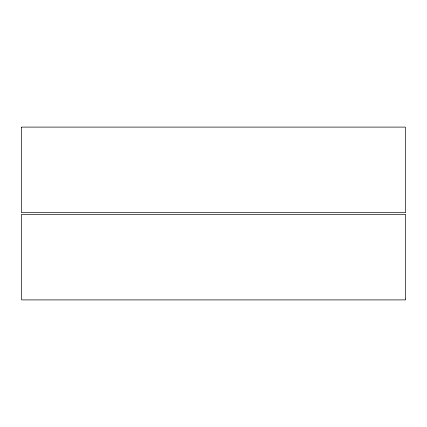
<?xml version="1.0" encoding="UTF-8"?>
<svg xmlns="http://www.w3.org/2000/svg" width="427" height="427" viewBox="0 0 427 427"><rect width="100%" height="100%" fill="white"/><g stroke="black" fill="none" stroke-linecap="round" stroke-linejoin="round"><path stroke-width="0.64" d="M21.414 127.678L21.35 212.539L405.65 212.539L405.586 127.678A0.598 0.598 0 0 0 405.004 127.097L21.996 127.097A0.598 0.598 0 0 0 21.414 127.678M405.65 298.953L405.586 299.322A0.598 0.598 0 0 1 405.004 299.903L21.996 299.903A0.598 0.598 0 0 1 21.414 299.322L21.35 214.461L405.65 214.461L405.65 298.953"/></g></svg>
